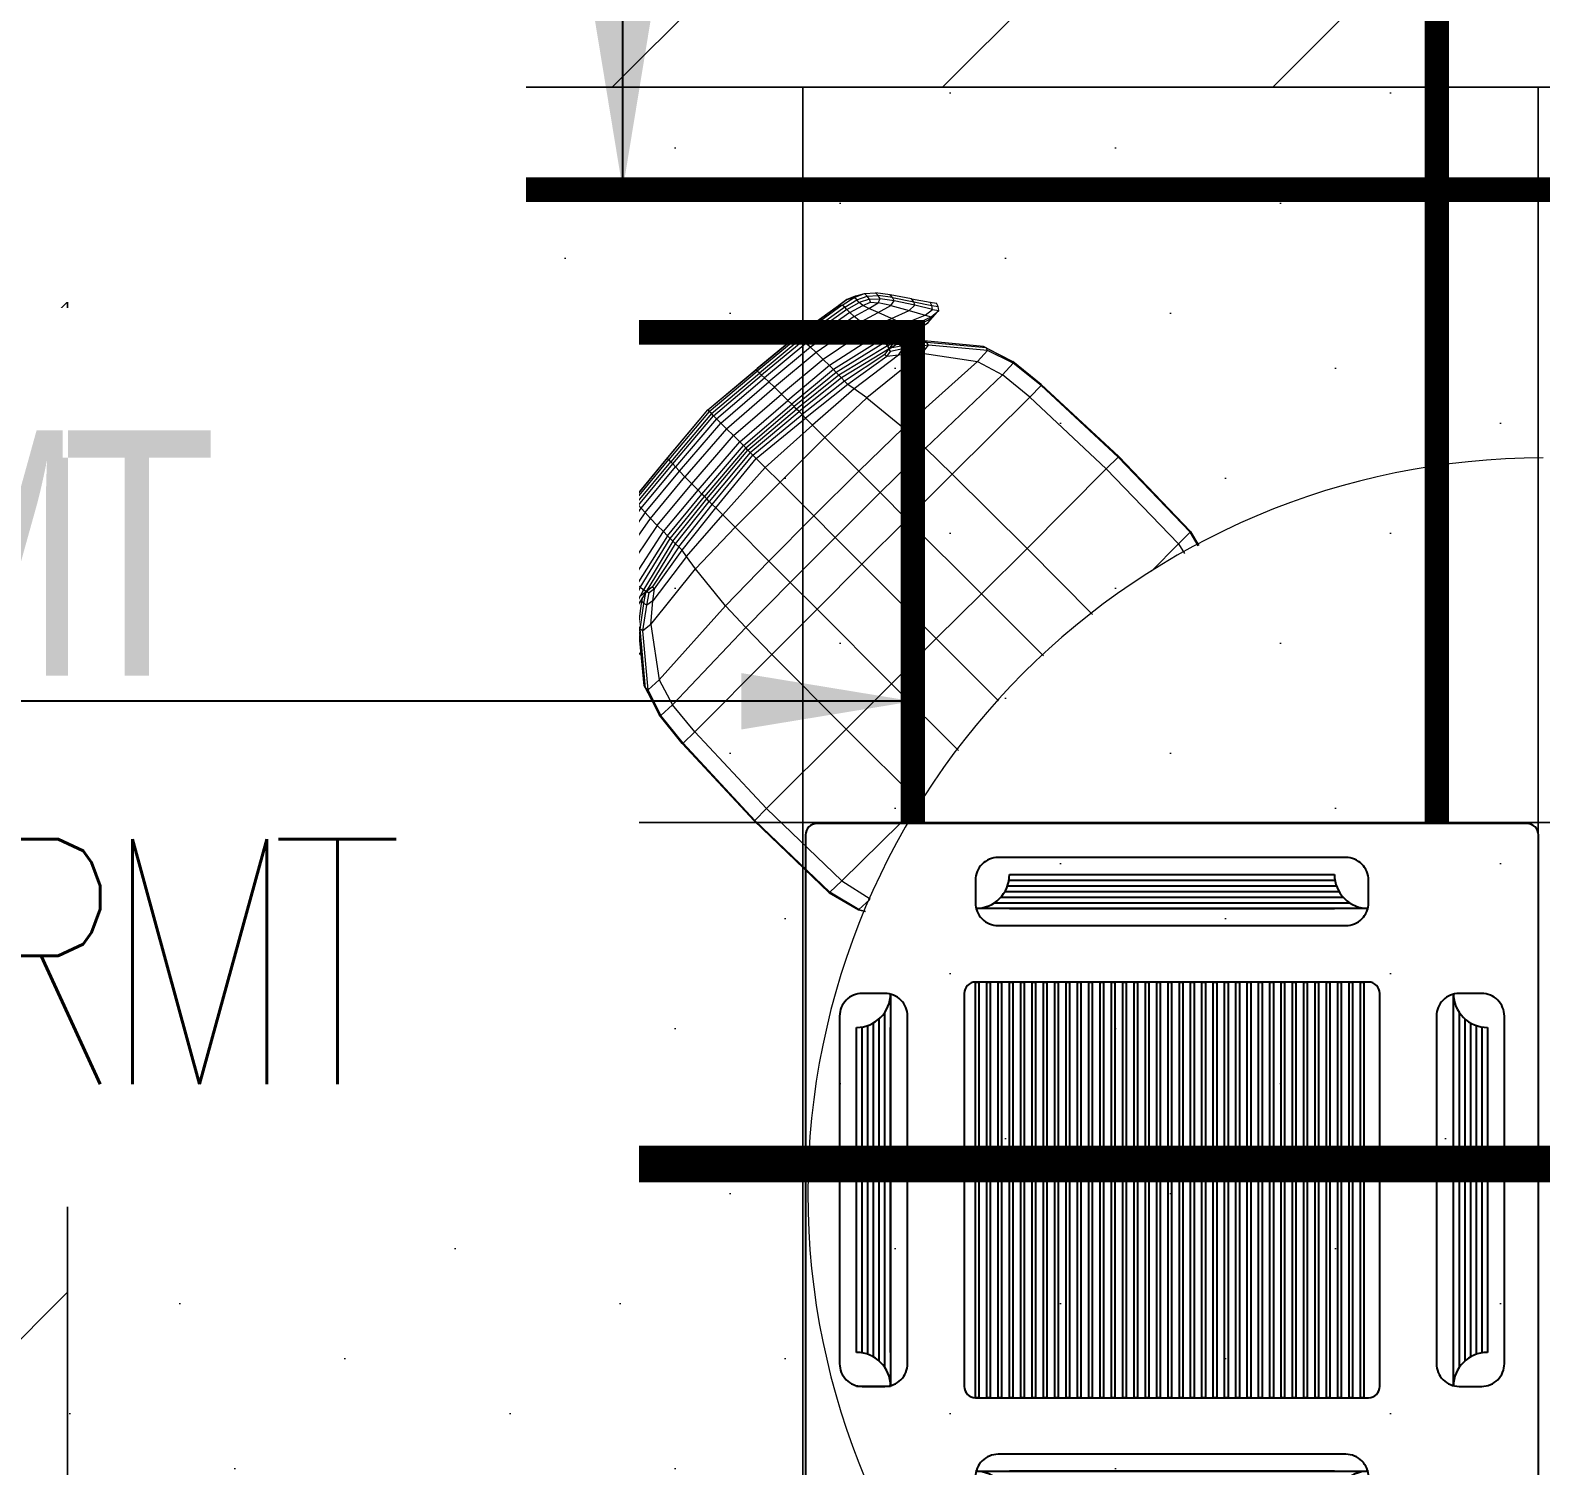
# Model space of a CAD drawing. Header units: millimetres. Extents: x 148480 to 578986, y 39883 to 155062.
# Drawn here: x 228740 to 229972, y 89895 to 91066 of the extents above; entities that cross this region are included whole.
import ezdxf

# ---------------------------------------------------------------- set-up
doc = ezdxf.new("R2010")
doc.units = ezdxf.units.MM
doc.linetypes.add('CENTER', pattern=[2, 1.25, -0.25, 0.25, -0.25])
doc.linetypes.add('HIDDEN', pattern=[0.375, 0.25, -0.125])
for name, color, linetype in [('AC-RA-DIFFUSER', 6, 'Continuous'), ('ceilings', 253, 'Continuous'), ('CEN', 252, 'CENTER'), ('Hatch 01_UC', 7, 'Continuous'), ('I - MODULAR', 44, 'Continuous'), ('Layer2', 4, 'Continuous'), ('Layer4', 6, 'Continuous'), ('M HVAC DRAIN PIPE', 30, 'Continuous'), ('M-HVAC VRV PIPE', 4, 'Continuous'), ('M-HVAC-TEXT', 7, 'Continuous'), ('PCE-HVACTEXT', 7, 'Continuous')]:
    doc.layers.add(name, color=color, linetype=linetype)
for name, color, linetype, lineweight in [('G-IMPT', 8, 'Continuous', 5), ('I-FURN', 30, 'Continuous', 5), ('P-PIPE-IDEN', 7, 'Continuous', 9), ('vrv text', 90, 'Continuous', 30)]:
    doc.layers.add(name, color=color, linetype=linetype, lineweight=lineweight)
doc.styles.add('Arial_2', font='arial.ttf', dxfattribs={"height": 75})
doc.styles.add('romans', font='stylu.ttf', dxfattribs={"height": 125})
doc.styles.add('rs', font='romans.shx', dxfattribs={"width": 0.75})
doc.dimstyles.new('GLAZ ALU', dxfattribs={"dimscale": 100, "dimtxt": 2, "dimasz": 1.4, "dimexe": 0.8, "dimexo": 0.8, "dimgap": 0.75, "dimtad": 1, "dimdec": 0, "dimzin": 0, "dimdsep": 46, "dimtxsty": 'rs', "dimcen": 0.09, "dimclrd": 8, "dimclre": 8, "dimclrt": 2, "dimadec": 0, "dimazin": 0, "dimtfac": 1, "dimtdec": 0, "dimtmove": 0, "dimatfit": 3, "dimfxl": 1, "dimtolj": 1, "dimtzin": 0, "dimarcsym": 0})

# ---------------------------------------------------------------- blocks, each defined once
blk = doc.blocks.new('Steelcase EMEA Bolia - Mood Dining Chair - scx_bolia_d3_ancilary_mood_leg_18ba0357-414835-Level 1')
at = {"layer": 'G-IMPT'}
for p, q in [((-180, 167.4), (-167.9, 179.5)), ((-167.9, 179.5), (-166.8, 179.3)), ((-160.2, 171.8), (-167.9, 179.5)), ((-160.8, 171), (-167.9, 179.5)), ((-159.8, 172.2), (-166.8, 179.3)), ((-159.8, 172.2), (-166.8, 179.3)), ((-180, 167.4), (-179.8, 166.3)), ((-171.1, 158.5), (-180, 167.4)), ((-180, 167.4), (-171.2, 158.5)), ((-171.5, 158.1), (-179.8, 166.3))]:
    blk.add_line(p, q, dxfattribs=at)
blk = doc.blocks.new('Steelcase EMEA Bolia - Mood Dining Chair - scx_bolia_d3_ancilary_mood_back_18ba0357-V66-Level 1')
at = {"layer": 'G-IMPT'}
for p, q in [((-44.7, 255.9), (7.8, 260.5)), ((-43.7, 255.8), (7.8, 260.5)), ((7.8, 258.8), (-43.3, 254.3)), ((7.8, 260.5), (60.3, 255.9)), ((7.8, 260.5), (7.8, 258.8)), ((7.8, 260.5), (59.2, 255.8)), ((7.8, 256.3), (7.8, 258.8)), ((7.8, 258.8), (58.8, 254.3)), ((-136.3, 243.9), (-90.2, 251.5)), ((-130.6, 240.8), (-87, 247.7)), ((-87, 250), (-130.5, 243.4)), ((-87.8, 251.5), (-128.1, 245.1)), ((-90.2, 251.5), (-44.7, 255.9)), ((-90.2, 251.5), (-87.8, 251.5)), ((-87.8, 251.5), (-43.7, 255.8)), ((-87.8, 251.5), (-87, 250)), ((-87.1, 245.4), (-43.4, 249.5)), ((-87.1, 245.4), (-87, 247.7)), ((-87, 250), (-43.3, 254.3)), ((-87, 247.7), (-43.3, 251.9)), ((-87, 247.7), (-87, 250)), ((-44.7, 255.9), (-43.7, 255.8)), ((-43.7, 255.8), (-43.3, 254.3)), ((7.8, 250.3), (-43.6, 246.2)), ((-43.6, 246.2), (-43.4, 249.5)), ((-43.4, 249.5), (7.8, 253.7)), ((-43.4, 249.5), (-43.3, 251.9)), ((7.8, 256.3), (-43.3, 251.9)), ((-43.3, 251.9), (-43.3, 254.3)), ((7.8, 253.7), (7.8, 256.3)), ((7.8, 256.3), (58.8, 251.9)), ((7.8, 250.3), (7.8, 253.7)), ((7.8, 253.7), (58.9, 249.5)), ((7.8, 245.4), (7.8, 250.3)), ((7.8, 250.3), (59.1, 246.2)), ((59.2, 255.8), (58.8, 254.3)), ((58.8, 251.9), (58.8, 254.3)), ((102.5, 250), (58.8, 254.3)), ((102.6, 247.7), (58.8, 251.9)), ((58.9, 249.5), (58.8, 251.9)), ((59.1, 246.2), (58.9, 249.5)), ((102.7, 245.4), (58.9, 249.5)), ((60.3, 255.9), (59.2, 255.8)), ((103.3, 251.5), (59.2, 255.8)), ((105.7, 251.5), (60.3, 255.9)), ((103.3, 251.5), (102.5, 250)), ((102.6, 247.7), (102.5, 250)), ((146, 243.4), (102.5, 250)), ((102.7, 245.4), (102.6, 247.7)), ((146.2, 240.8), (102.6, 247.7)), ((105.7, 251.5), (103.3, 251.5)), ((103.3, 251.5), (143.6, 245.1)), ((105.7, 251.5), (151.8, 243.9)), ((-149.9, 237.3), (-156.6, 231.3)), ((-149.8, 234.2), (-156.5, 228.2)), ((-141.8, 240.9), (-149.9, 237.3)), ((-143.8, 240.8), (-149.9, 237.3)), ((-149.8, 234.2), (-149.9, 237.3)), ((-141.8, 238), (-149.8, 234.2)), ((-149.5, 231.2), (-149.8, 234.2)), ((-141.6, 235.1), (-149.5, 231.2)), ((-143.8, 240.8), (-136.3, 243.9)), ((-142, 231.4), (-141.6, 235.1)), ((-130.3, 234.8), (-142, 231.4)), ((-136.3, 243.9), (-141.8, 240.9)), ((-130.5, 243.4), (-141.8, 240.9)), ((-141.8, 238), (-141.8, 240.9)), ((-130.6, 240.8), (-141.8, 238)), ((-141.6, 235.1), (-141.8, 238)), ((-130.5, 238.2), (-141.6, 235.1)), ((-136.3, 243.9), (-128.1, 245.1)), ((-87.6, 237.4), (-130.7, 229.9)), ((-130.7, 229.9), (-130.3, 234.8)), ((-130.6, 240.8), (-130.5, 243.4)), ((-130.5, 238.2), (-130.6, 240.8)), ((-87.1, 245.4), (-130.5, 238.2)), ((-128.1, 245.1), (-130.5, 243.4)), ((-130.3, 234.8), (-130.5, 238.2)), ((-130.3, 234.8), (-87.3, 242.2)), ((-87.9, 231), (-87.6, 237.4)), ((-87.9, 231), (-44, 235)), ((-87.6, 237.4), (-87.3, 242.2)), ((-87.6, 237.4), (-43.8, 241.4)), ((-87.3, 242.2), (-43.6, 246.2)), ((-87.3, 242.2), (-87.1, 245.4)), ((-44.1, 227.1), (-44, 235)), ((-44, 235), (-43.8, 241.4)), ((7.8, 238.9), (-44, 235)), ((-43.8, 241.4), (-43.6, 246.2)), ((-43.8, 241.4), (7.8, 245.4)), ((7.8, 238.9), (7.8, 245.4)), ((7.8, 245.4), (59.3, 241.4)), ((7.8, 230.9), (7.8, 238.9)), ((7.8, 238.9), (59.5, 235)), ((102.8, 242.2), (59.1, 246.2)), ((59.3, 241.4), (59.1, 246.2)), ((59.5, 235), (59.3, 241.4)), ((103.2, 237.4), (59.3, 241.4)), ((103.5, 231), (59.5, 235)), ((59.6, 227.1), (59.5, 235)), ((102.8, 242.2), (102.7, 245.4)), ((146, 238.2), (102.7, 245.4)), ((103.2, 237.4), (102.8, 242.2)), ((145.9, 234.8), (102.8, 242.2)), ((103.5, 231), (103.2, 237.4)), ((146.2, 229.9), (103.2, 237.4)), ((151.8, 243.9), (143.6, 245.1)), ((143.6, 245.1), (146, 243.4)), ((145.9, 234.8), (146, 238.2)), ((146.2, 229.9), (145.9, 234.8)), ((145.9, 234.8), (157.5, 231.4)), ((146.2, 240.8), (146, 243.4)), ((146, 243.4), (157.3, 240.9)), ((146, 238.2), (146.2, 240.8)), ((146, 238.2), (157.1, 235.1)), ((146.2, 240.8), (157.3, 238)), ((159.3, 240.8), (151.8, 243.9)), ((151.8, 243.9), (157.3, 240.9)), ((157.1, 235.1), (157.3, 238)), ((157.5, 231.4), (157.1, 235.1)), ((165.1, 231.2), (157.1, 235.1)), ((157.3, 238), (157.3, 240.9)), ((157.3, 240.9), (165.4, 237.3)), ((157.3, 238), (165.3, 234.2)), ((159.3, 240.8), (165.4, 237.3)), ((165.1, 231.2), (165.3, 234.2)), ((165.3, 234.2), (165.4, 237.3)), ((165.3, 234.2), (172.1, 228.2)), ((165.4, 237.3), (172.1, 231.3)), ((-164, 221.7), (-156.6, 231.3)), ((-163.9, 218.7), (-156.5, 228.2)), ((-162.9, 215.9), (-156, 225.2)), ((-158.2, 215.2), (-152.6, 224)), ((-156.5, 228.2), (-156.6, 231.3)), ((-156, 225.2), (-156.5, 228.2)), ((-149.5, 231.2), (-156, 225.2)), ((-152.6, 224), (-156, 225.2)), ((-148.3, 228.9), (-152.6, 224)), ((-143.8, 226.1), (-152.6, 224)), ((-148.3, 228.9), (-149.5, 231.2)), ((-142, 231.4), (-148.3, 228.9)), ((-146.9, 218.3), (-143.8, 226.1)), ((-131.4, 223.1), (-146.9, 218.3)), ((-143.8, 226.1), (-142, 231.4)), ((-130.7, 229.9), (-143.8, 226.1)), ((-88, 223.1), (-132.5, 214.3)), ((-132.5, 214.3), (-131.4, 223.1)), ((-131.4, 223.1), (-87.9, 231)), ((-131.4, 223.1), (-130.7, 229.9)), ((-88, 223.1), (-87.9, 231)), ((-88, 223.1), (-44.1, 227.1)), ((-88, 215.9), (-88, 223.1)), ((-44.1, 227.1), (7.8, 230.9)), ((-44.1, 219.8), (-44.1, 227.1)), ((-44.1, 219.8), (7.8, 223.6)), ((7.8, 223.6), (7.8, 230.9)), ((7.8, 230.9), (59.6, 227.1)), ((7.8, 223.6), (7.8, 219.4)), ((7.8, 223.6), (59.6, 219.8)), ((103.6, 223.1), (59.6, 227.1)), ((59.6, 227.1), (59.6, 219.8)), ((103.6, 223.1), (103.5, 231)), ((147, 223.1), (103.5, 231)), ((148, 214.3), (103.6, 223.1)), ((103.6, 223.1), (103.6, 215.9)), ((147, 223.1), (146.2, 229.9)), ((146.2, 229.9), (159.3, 226.1)), ((148, 214.3), (147, 223.1)), ((147, 223.1), (162.4, 218.3)), ((159.3, 226.1), (157.5, 231.4)), ((157.5, 231.4), (163.9, 228.9)), ((162.4, 218.3), (159.3, 226.1)), ((159.3, 226.1), (168.1, 224)), ((163.9, 228.9), (165.1, 231.2)), ((163.9, 228.9), (168.1, 224)), ((165.1, 231.2), (171.5, 225.2)), ((168.1, 224), (171.5, 225.2)), ((173.7, 215.2), (168.1, 224)), ((171.5, 225.2), (172.1, 228.2)), ((178.4, 215.9), (171.5, 225.2)), ((179.5, 221.7), (172.1, 231.3)), ((172.1, 228.2), (172.1, 231.3)), ((179.4, 218.7), (172.1, 228.2)), ((-164, 221.7), (-174.1, 207.1)), ((-163.9, 218.7), (-173.6, 204.1)), ((-172.1, 201.5), (-162.9, 215.9)), ((-158.2, 215.2), (-165.8, 201.8)), ((-163.9, 218.7), (-164, 221.7)), ((-162.9, 215.9), (-163.9, 218.7)), ((-158.2, 215.2), (-162.9, 215.9)), ((-146.9, 218.3), (-158.2, 215.2)), ((-151.1, 207.3), (-146.9, 218.3)), ((-132.5, 214.3), (-151.1, 207.3)), ((-88, 211.2), (-133.8, 200.8)), ((-133.4, 206.1), (-88, 215.9)), ((-133.4, 206.1), (-132.5, 214.3)), ((-88, 215.9), (-44.1, 219.8)), ((-88, 215.9), (-88, 211.2)), ((-88, 211.2), (-44.1, 215.4)), ((-88, 208), (-44.1, 212.5)), ((-88, 208), (-88, 211.2)), ((-88, 205), (-44.1, 209.8)), ((-44.1, 219.8), (-44.1, 215.4)), ((-44.1, 215.4), (7.8, 219.4)), ((7.8, 216.7), (-44.1, 212.5)), ((-44.1, 212.5), (-44.1, 215.4)), ((-44.1, 209.8), (7.8, 214.2)), ((-44.1, 209.8), (-44.1, 212.5)), ((7.8, 211.5), (-44.1, 206.8)), ((-44.1, 206.8), (-44.1, 209.8)), ((7.8, 216.7), (7.8, 219.4)), ((7.8, 219.4), (59.6, 215.4)), ((7.8, 214.2), (7.8, 216.7)), ((7.8, 216.7), (59.6, 212.5)), ((7.8, 211.5), (7.8, 214.2)), ((7.8, 214.2), (59.6, 209.8)), ((7.8, 208.4), (7.8, 211.5)), ((7.8, 211.5), (59.6, 206.8)), ((103.6, 215.9), (59.6, 219.8)), ((59.6, 219.8), (59.6, 215.4)), ((59.6, 212.5), (59.6, 215.4)), ((103.6, 211.2), (59.6, 215.4)), ((103.6, 208), (59.6, 212.5)), ((59.6, 209.8), (59.6, 212.5)), ((59.6, 206.8), (59.6, 209.8)), ((103.6, 205), (59.6, 209.8)), ((149, 206.1), (103.6, 215.9)), ((103.6, 215.9), (103.6, 211.2)), ((103.6, 208), (103.6, 211.2)), ((149.3, 200.8), (103.6, 211.2)), ((149, 206.1), (148, 214.3)), ((148, 214.3), (166.7, 207.3)), ((166.7, 207.3), (162.4, 218.3)), ((162.4, 218.3), (173.7, 215.2)), ((173.7, 215.2), (178.4, 215.9)), ((173.7, 215.2), (181.4, 201.8)), ((178.4, 215.9), (179.4, 218.7)), ((187.6, 201.5), (178.4, 215.9)), ((179.4, 218.7), (179.5, 221.7)), ((179.4, 218.7), (189.1, 204.1)), ((189.6, 207.1), (179.5, 221.7)), ((-174.1, 207.1), (-182.7, 194.4)), ((-173.6, 204.1), (-181.8, 191.4)), ((-172.1, 201.5), (-179.9, 188.9)), ((-173.6, 204.1), (-174.1, 207.1)), ((-172.1, 201.5), (-173.6, 204.1)), ((-165.8, 201.8), (-172.5, 189.8)), ((-165.8, 201.8), (-172.1, 201.5)), ((-151.1, 207.3), (-165.8, 201.8)), ((-133.8, 200.8), (-156.3, 192.2)), ((-133.6, 197.2), (-155.6, 189.9)), ((-151.1, 207.3), (-154.9, 197.1)), ((-133.4, 206.1), (-154.9, 197.1)), ((-133.4, 206.1), (-133.8, 200.8)), ((-133.6, 197.2), (-133.8, 200.8)), ((-133.6, 197.2), (-88, 208)), ((-133, 193.8), (-133.6, 197.2)), ((-88, 205), (-133, 193.8)), ((-132.3, 191.1), (-88, 201.8)), ((-87.8, 198.1), (-126.6, 190.3)), ((-88, 205), (-88, 208)), ((-88, 201.8), (-44.1, 206.8)), ((-88, 201.8), (-88, 205)), ((-87.8, 198.1), (-88, 201.8)), ((-87.8, 198.1), (-44.1, 203.3)), ((-87.8, 194.4), (-44.1, 199.4)), ((-87.8, 194.4), (-87.8, 198.1)), ((-44.1, 203.3), (7.8, 208.4)), ((-44.1, 203.3), (-44.1, 206.8)), ((-44.1, 199.4), (7.8, 204.6)), ((-44.1, 199.4), (-44.1, 203.3)), ((-44.1, 191.3), (-44.1, 199.4)), ((7.8, 204.6), (7.8, 208.4)), ((7.8, 208.4), (59.6, 203.3)), ((7.8, 194.2), (7.8, 204.6)), ((7.8, 204.6), (59.6, 199.4)), ((103.5, 201.8), (59.6, 206.8)), ((59.6, 203.3), (59.6, 206.8)), ((103.3, 198.1), (59.6, 203.3)), ((59.6, 203.3), (59.6, 199.4)), ((59.6, 191.3), (59.6, 199.4)), ((103.3, 194.4), (59.6, 199.4)), ((103.3, 198.1), (103.5, 201.8)), ((142.1, 190.3), (103.3, 198.1)), ((103.3, 198.1), (103.3, 194.4)), ((103.5, 201.8), (103.6, 205)), ((147.9, 191.1), (103.5, 201.8)), ((103.6, 205), (103.6, 208)), ((149.2, 197.2), (103.6, 208)), ((148.5, 193.8), (103.6, 205)), ((148.5, 193.8), (149.2, 197.2)), ((149, 206.1), (170.4, 197.1)), ((149, 206.1), (149.3, 200.8)), ((149.2, 197.2), (149.3, 200.8)), ((149.2, 197.2), (171.2, 189.9)), ((149.3, 200.8), (171.8, 192.2)), ((170.4, 197.1), (166.7, 207.3)), ((166.7, 207.3), (181.4, 201.8)), ((181.4, 201.8), (188, 189.8)), ((181.4, 201.8), (187.6, 201.5)), ((187.6, 201.5), (189.1, 204.1)), ((195.5, 188.9), (187.6, 201.5)), ((189.1, 204.1), (189.6, 207.1)), ((189.1, 204.1), (197.4, 191.4)), ((189.6, 207.1), (198.3, 194.4)), ((-182.7, 194.4), (-185.9, 190.1)), ((-184.9, 187.1), (-185.9, 190.1)), ((-181.8, 191.4), (-184.9, 187.1)), ((-182.9, 184.5), (-184.9, 187.1)), ((-179.9, 188.9), (-182.9, 184.5)), ((-175, 185.2), (-182.9, 184.5)), ((-181.8, 191.4), (-182.7, 194.4)), ((-179.9, 188.9), (-181.8, 191.4)), ((-172.5, 189.8), (-179.9, 188.9)), ((-156.3, 192.2), (-175, 185.2)), ((-172.5, 189.8), (-175, 185.2)), ((-173.8, 184.5), (-175, 185.2)), ((-155.6, 189.9), (-173.8, 184.5)), ((-154.9, 197.1), (-172.5, 189.8)), ((-153, 187.7), (-169.2, 183.7)), ((-150.9, 187), (-162.8, 184.8)), ((-157.6, 173), (-140.7, 185.6)), ((-157.1, 175.5), (-140.3, 188.3)), ((-154.9, 197.1), (-156.3, 192.2)), ((-155.6, 189.9), (-156.3, 192.2)), ((-153, 187.7), (-155.6, 189.9)), ((-133, 193.8), (-153, 187.7)), ((-153, 187.7), (-150.9, 187)), ((-132.3, 191.1), (-150.9, 187)), ((-140.7, 185.6), (-133.3, 190.9)), ((-140.7, 185.6), (-140.3, 188.3)), ((-140, 183.1), (-140.7, 185.6)), ((-140.3, 188.3), (-138.4, 189.8)), ((-138.6, 189.7), (-140.3, 188.3)), ((-140, 183.1), (-131.5, 188.9)), ((-126.6, 190.3), (-138, 191.7)), ((-132.3, 191.1), (-138, 191.7)), ((-88.9, 188.1), (-133.9, 182.1)), ((-133.9, 182.1), (-126.3, 188)), ((-132, 191.2), (-133.3, 194.1)), ((-133.3, 194.1), (-132.4, 191.5)), ((-132.3, 191.1), (-133, 193.8)), ((-126.6, 190.3), (-132.3, 191.1)), ((-131.5, 188.9), (-132.3, 191.1)), ((-132, 191.2), (-131.5, 188.9)), ((-126.3, 188), (-131.5, 188.9)), ((-126.6, 190.3), (-129.1, 190.8)), ((-126.3, 188), (-126.6, 190.3)), ((-126.3, 188), (-87.8, 194.4)), ((-91, 175.8), (-88.9, 188.1)), ((-88.9, 188.1), (-87.8, 194.4)), ((-88.9, 188.1), (-44.1, 191.3)), ((-44.1, 191.3), (7.8, 194.2)), ((-44.1, 177), (-44.1, 191.3)), ((7.8, 177), (7.8, 194.2)), ((7.8, 194.2), (59.6, 191.3)), ((59.6, 177), (59.6, 191.3)), ((104.4, 188.1), (59.6, 191.3)), ((104.4, 188.1), (103.3, 194.4)), ((141.8, 188), (103.3, 194.4)), ((106.5, 175.8), (104.4, 188.1)), ((149.4, 182.1), (104.4, 188.1)), ((141.8, 188), (142.1, 190.3)), ((141.8, 188), (147, 188.9)), ((149.4, 182.1), (141.8, 188)), ((142.1, 190.3), (153.5, 191.7)), ((142.1, 190.3), (147.9, 191.1)), ((142.1, 190.3), (144.6, 190.8)), ((147, 188.9), (147.5, 191.2)), ((147, 188.9), (147.8, 191.1)), ((155.6, 183.1), (147, 188.9)), ((147.5, 191.2), (148.8, 194.1)), ((148.8, 194.1), (147.9, 191.5)), ((147.9, 191.1), (148.5, 193.8)), ((147.9, 191.1), (153.5, 191.7)), ((147.9, 191.1), (166.4, 187)), ((148.5, 193.8), (168.6, 187.7)), ((156.2, 185.6), (148.8, 190.9)), ((155.8, 188.3), (153.9, 189.8)), ((154.1, 189.7), (155.8, 188.3)), ((155.6, 183.1), (156.2, 185.6)), ((172.6, 175.5), (155.8, 188.3)), ((156.2, 185.6), (155.8, 188.3)), ((173.1, 173), (156.2, 185.6)), ((166.4, 187), (168.6, 187.7)), ((166.4, 187), (178.3, 184.8)), ((168.6, 187.7), (171.2, 189.9)), ((168.6, 187.7), (184.7, 183.7)), ((170.4, 197.1), (188, 189.8)), ((170.4, 197.1), (171.8, 192.2)), ((171.2, 189.9), (171.8, 192.2)), ((171.2, 189.9), (189.3, 184.5)), ((171.8, 192.2), (190.5, 185.2)), ((188, 189.8), (195.5, 188.9)), ((188, 189.8), (190.5, 185.2)), ((189.3, 184.5), (190.5, 185.2)), ((190.5, 185.2), (198.4, 184.5)), ((195.5, 188.9), (197.4, 191.4)), ((195.5, 188.9), (198.4, 184.5)), ((197.4, 191.4), (198.3, 194.4)), ((197.4, 191.4), (200.4, 187.1)), ((198.3, 194.4), (201.4, 190.1)), ((198.4, 184.5), (200.4, 187.1)), ((200.4, 187.1), (201.4, 190.1)), ((-188.7, 135.8), (-157.6, 173)), ((-188, 138.1), (-157.1, 175.5)), ((-181.4, 184.4), (-182.9, 184.5)), ((-173.8, 184.5), (-181.4, 184.4)), ((-169.2, 183.7), (-181.4, 184.4)), ((-173.8, 184.5), (-169.2, 183.7)), ((-169.2, 183.7), (-162.8, 184.8)), ((-157.6, 173), (-157.1, 175.5)), ((-157, 170.5), (-157.6, 173)), ((-157, 170.5), (-140, 183.1)), ((-148.8, 169.7), (-133.9, 182.1)), ((-148.8, 169.7), (-91, 175.8)), ((-133.9, 182.1), (-140, 183.1)), ((-94.9, 137.3), (-91, 175.8)), ((-91, 175.8), (-44.1, 177)), ((-44.1, 138.1), (-44.1, 177)), ((-44.1, 177), (7.8, 177)), ((7.8, 177), (7.8, 138.2)), ((7.8, 177), (59.6, 177)), ((106.5, 175.8), (59.6, 177)), ((59.6, 177), (59.6, 138.1)), ((164.3, 169.7), (106.5, 175.8)), ((106.5, 175.8), (110.4, 137.3)), ((149.4, 182.1), (155.6, 183.1)), ((164.3, 169.7), (149.4, 182.1)), ((172.5, 170.5), (155.6, 183.1)), ((203.6, 138.1), (172.6, 175.5)), ((173.1, 173), (172.6, 175.5)), ((172.6, 170.6), (173.1, 173)), ((204.2, 135.8), (173.1, 173)), ((184.7, 183.7), (178.3, 184.8)), ((189.3, 184.5), (184.7, 183.7)), ((184.7, 183.7), (197, 184.4)), ((189.3, 184.5), (197, 184.4)), ((197, 184.4), (198.4, 184.5)), ((-188, 133.5), (-157, 170.5)), ((-148.8, 169.7), (-175.9, 132.7)), ((-148.8, 169.7), (-157, 170.5)), ((164.3, 169.7), (172.5, 170.5)), ((164.3, 169.7), (191.4, 132.7)), ((203.6, 133.5), (172.5, 170.5)), ((-188.7, 135.8), (-196.1, 112.5)), ((-188, 138.1), (-195.6, 113.9)), ((-188.7, 135.8), (-195.6, 113.9)), ((-188.7, 135.8), (-188, 138.1)), ((-188, 133.5), (-188.7, 135.8)), ((-175.9, 132.7), (-94.9, 137.3)), ((-94.9, 137.3), (-95.8, 112.9)), ((-94.9, 137.3), (-44.1, 138.1)), ((-44.1, 138.1), (7.8, 138.2)), ((-44.1, 138.1), (-44.1, 113.3)), ((7.8, 138.2), (7.8, 113.5)), ((7.8, 138.2), (59.6, 138.1)), ((110.4, 137.3), (59.6, 138.1)), ((59.6, 138.1), (59.6, 113.3)), ((110.4, 137.3), (191.4, 132.7)), ((110.4, 137.3), (111.4, 112.9)), ((211.1, 113.9), (203.6, 138.1)), ((204.2, 135.8), (203.6, 138.1)), ((203.6, 133.5), (204.2, 135.8)), ((204.2, 135.8), (211.7, 112.5)), ((204.2, 135.8), (211.1, 113.9)), ((-195.6, 111.2), (-188, 133.5)), ((-175.9, 132.7), (-188, 133.5)), ((-175.9, 132.7), (-182.6, 110.7)), ((191.4, 132.7), (203.6, 133.5)), ((191.4, 132.7), (198.1, 110.7)), ((211.1, 111.2), (203.6, 133.5)), ((-199.3, 82.8), (-196.1, 112.5)), ((-198.8, 82.4), (-195.6, 111.2)), ((-195.6, 111.2), (-196.1, 112.5)), ((-182.6, 110.7), (-195.6, 111.2)), ((-182.6, 110.7), (-95.8, 112.9)), ((-96.3, 82.3), (-95.8, 112.9)), ((-95.8, 112.9), (-44.1, 113.3)), ((-44.1, 113.3), (7.8, 113.5)), ((-44.1, 82.4), (-44.1, 113.3)), ((7.8, 82.6), (7.8, 113.5)), ((7.8, 113.5), (59.6, 113.3)), ((59.6, 82.4), (59.6, 113.3)), ((111.4, 112.9), (59.6, 113.3)), ((111.8, 82.3), (111.4, 112.9)), ((111.4, 112.9), (198.1, 110.7)), ((198.1, 110.7), (211.1, 111.2)), ((211.1, 111.2), (211.7, 112.5)), ((214.3, 82.4), (211.1, 111.2)), ((214.8, 82.8), (211.7, 112.5)), ((-185.5, 82.2), (-182.6, 110.7)), ((201, 82.2), (198.1, 110.7)), ((-202.5, -3.5), (-199.3, 82.8)), ((-202, -3.5), (-198.8, 82.4)), ((-198.8, 82.4), (-199.3, 82.8)), ((-185.5, 82.2), (-198.8, 82.4)), ((-188.2, -3.5), (-185.5, 82.2)), ((-185.5, 82.2), (-96.3, 82.3)), ((-96.6, -3.6), (-96.3, 82.3)), ((-96.3, 82.3), (-44.1, 82.4)), ((-44.1, 82.4), (7.8, 82.6)), ((-44.1, -3.6), (-44.1, 82.4)), ((7.8, 82.6), (59.6, 82.4)), ((7.8, 82.6), (7.8, -3.2)), ((59.6, -3.6), (59.6, 82.4)), ((111.8, 82.3), (59.6, 82.4)), ((112.2, -3.6), (111.8, 82.3)), ((201, 82.2), (111.8, 82.3)), ((201, 82.2), (214.3, 82.4)), ((203.7, -3.5), (201, 82.2)), ((214.3, 82.4), (214.8, 82.8)), ((217.5, -3.5), (214.3, 82.4)), ((218, -3.5), (214.8, 82.8)), ((-200.6, -88.2), (-202.5, -3.5)), ((-202, -3.5), (-202.5, -3.5)), ((-188.2, -3.5), (-202, -3.5)), ((-200.1, -88.2), (-202, -3.5)), ((-186.5, -88.4), (-188.2, -3.5)), ((-188.2, -3.5), (-96.6, -3.6)), ((-96.4, -89.2), (-96.6, -3.6)), ((-96.6, -3.6), (-44.1, -3.6)), ((-44.1, -3.6), (7.8, -3.2)), ((-44.1, -80.6), (-44.1, -3.6)), ((7.8, -75), (7.8, -3.2)), ((59.6, -3.6), (7.8, -3.2)), ((59.6, -75), (59.6, -3.6)), ((112.2, -3.6), (59.6, -3.6)), ((111.9, -79.5), (112.2, -3.6)), ((203.7, -3.5), (112.2, -3.6)), ((202.1, -88.4), (203.7, -3.5)), ((203.7, -3.5), (217.5, -3.5)), ((215.6, -88.2), (217.5, -3.5)), ((216.1, -88.2), (218, -3.5)), ((217.5, -3.5), (218, -3.5)), ((-200.6, -88.2), (-193.7, -114.9)), ((-200.1, -88.2), (-200.6, -88.2)), ((-186.5, -88.4), (-200.1, -88.2)), ((-193.2, -114.9), (-200.1, -88.2)), ((-186.5, -88.4), (-180.5, -115.3)), ((-186.5, -88.4), (-97.2, -89.4)), ((202.1, -88.4), (170.8, -88.7)), ((202.1, -88.4), (200.1, -97.3)), ((202.1, -88.4), (215.6, -88.2)), ((212.3, -100.9), (215.6, -88.2)), ((216.1, -88.2), (212.8, -101.1)), ((215.6, -88.2), (216.1, -88.2)), ((-193.7, -114.9), (-190.6, -119.9)), ((-193.2, -114.9), (-193.7, -114.9)), ((-181.1, -115.6), (-193.2, -114.9)), ((-193.2, -114.9), (-190.3, -119.8))]:
    blk.add_line(p, q, dxfattribs=at)
blk = doc.blocks.new('GFC1')
at = {"layer": 'CEN', "color": 8, "linetype": 'HIDDEN', "lineweight": 0, "ltscale": 1500}
blk.add_lwpolyline([(303832, 92784.9), (303832, 91127.1), (299732, 91127.1), (299732, 92784.9)], dxfattribs=at)
at = {"layer": 'I-FURN', "color": 8}
blk.add_arc((302606.5, 91103.2), 600, 90, 270, dxfattribs=at)
blk.add_arc((302606.5, 91103.2), 600, 90, 270, dxfattribs=at)
at = {"layer": 'I - MODULAR', "color": 8, "rotation": 44.99999999999923}
for name in ['Steelcase EMEA Bolia - Mood Dining Chair - scx_bolia_d3_ancilary_mood_back_18ba0357-V66-Level 1', 'Steelcase EMEA Bolia - Mood Dining Chair - scx_bolia_d3_ancilary_mood_leg_18ba0357-414835-Level 1']:
    blk.add_blockref(name, (302103.5, 91552.6), dxfattribs=at)
blk = doc.blocks.new('GRID')
at = {"layer": 'ceilings', "lineweight": 5}
h = blk.add_hatch(dxfattribs=at)
h.set_pattern_fill('DOTS', color=8, scale=80, angle=45)
h.paths.add_polyline_path([(56229.9, 61282.6), (56229.9, 61882.6), (56829.9, 61882.6), (56829.9, 61282.6)])
at = {"layer": 'ceilings', "color": 8, "lineweight": 5}
blk.add_lwpolyline([(56229.9, 61282.6), (56229.9, 61882.6), (56829.9, 61882.6), (56829.9, 61282.6)], close=True, dxfattribs=at)
blk = doc.blocks.new('celling')
at = {"layer": 'Hatch 01_UC', "linetype": 'Continuous', "lineweight": 0, "transparency": 33554597}
h = blk.add_hatch(dxfattribs=at)
h.set_pattern_fill('ANSI31', color=8, scale=60, angle=180)
h.set_pattern_definition([(225, (458171.04, 85860.92), (134.70384, -134.70384), [])])
h.paths.add_polyline_path([(311172.3, 37173.1), (311172.3, 38973.1), (313572.3, 38973.1), (313572.3, 37173.1)], flags=16)
h.paths.add_polyline_path([(310689.8, 36567.7), (310689.8, 40131.9), (311093.4, 40131.9), (311093.4, 39370.7), (312158.4, 39370.7), (312158.4, 40131.9), (314054.8, 40131.9), (314054.8, 36567.7)])
at = {"layer": 'Hatch 01_UC', "color": 8, "linetype": 'Continuous', "lineweight": 0}
blk.add_lwpolyline([(313572.3, 37173.1), (311172.3, 37173.1), (311172.3, 38973.1), (313572.3, 38973.1)], close=True, dxfattribs=at)
at = {"layer": 'ceilings', "xscale": -1, "rotation": 89.99999999999986}
for p in [(373054.9, 95202.9), (373654.9, 95202.9), (374254.9, 95202.9), (373054.9, 94602.9), (373654.9, 94602.9), (374254.9, 94602.9)]:
    blk.add_blockref('GRID', p, dxfattribs=at)
blk = doc.blocks.new('BEAM')
at = {"layer": 'CEN', "color": 11, "linetype": 'HIDDEN', "lineweight": 0, "ltscale": 1500, "const_width": 30}
blk.add_lwpolyline([(363832, 92784.9), (363832, 91127.1), (359732, 91127.1), (359732, 92784.9)], dxfattribs=at)
blk = doc.blocks.new('BEE')
at = {"layer": 'M-HVAC VRV PIPE', "linetype": 'Continuous'}
blk.add_blockref('BEAM', (0, 0), dxfattribs=at)
blk = doc.blocks.new('zw$4E06')
at = {"layer": 'vrv text'}
for points in [[(-121.1, 50.2), (-123.4, 50.2, 0.309599), (-218.4, -17.7), (-219.1, -19.5)], [(-121.1, 47.1), (-125.2, 47.1, 0.219765), (-200.2, 8.6), (-201.3, 7.2), (-202.6, 5.5), (-203.7, 4), (-204.8, 2.4, 0.042815), (-212.3, -11.4), (-213.2, -13.1), (-214, -14.9), (-214.7, -16.9), (-215.5, -18.7), (-216, -20.6), (-216.2, -21.1), (-216.5, -21.9), (-216.8, -22.4), (-217.1, -23), (-217.3, -23.6), (-218.4, -25.2), (-218.7, -25.5), (-219.1, -26.1), (-219.7, -26.5), (-220.2, -27), (-220.4, -27.4), (-221, -27.8), (-221.5, -28.3), (-222.1, -28.5), (-222.4, -28.9), (-223, -29.2), (-223.6, -29.4)], [(-121.1, 3.6), (-124.1, 3.6, 0.392074), (-177.9, -51.8), (-178.1, -53.3), (-177.9, -54.6, 0.393328), (-124.1, -110.1), (-121.1, -110.1)], [(-121.1, 0.5), (-122.6, 0.5), (-123.9, 0.4, 0.390764), (-175, -51.8), (-175, -54.6, 0.390298), (-123.9, -107), (-121.1, -107)], [(-231.4, -31.6), (-231.1, -31.8, 0.021844), (-210.1, -47.1), (-199.6, -53.3), (-205.4, -43)], [(-205.4, -63.6), (-199.6, -53.3), (-210, -59.8, 0.03043), (-231.1, -74.8), (-231.4, -75)], [(-121.1, -153.7), (-123.2, -153.7, -0.308139), (-215.5, -87.9), (-216, -86), (-216.2, -85.3), (-216.5, -84.9), (-216.8, -84.2), (-217.1, -83.6), (-217.3, -83.1), (-217.7, -82.6), (-218, -82), (-218.4, -81.6), (-218.7, -81.1), (-219.1, -80.5), (-219.7, -80.2), (-220.2, -79.8), (-220.4, -79.2), (-221, -78.7), (-221.5, -78.5), (-222.1, -78.1), (-222.4, -77.6, 0.112916), (-230.1, -75.2), (-230.7, -75), (-231.4, -75)], [(-121.1, -156.8), (-123.4, -156.8, -0.307918), (-218.4, -89), (-219.1, -87.1), (-219.1, -86.6), (-219.3, -86), (-219.7, -85.7), (-219.9, -85.1), (-220.2, -84.8), (-220.2, -84.2), (-220.6, -83.8), (-221, -83.5), (-221.2, -82.9), (-221.5, -82.7), (-221.9, -82.2), (-222.3, -81.8), (-222.6, -81.6), (-223, -81.3), (-223.3, -80.9), (-223.7, -80.7), (-224.3, -80.3), (-224.6, -80), (-225.2, -79.8), (-225.4, -79.6), (-225.9, -79.4), (-226.5, -79.2), (-226.8, -79), (-227.4, -78.7), (-228.5, -78.7), (-228.9, -78.5), (-229.4, -78.3), (-230.4, -78.3), (-230.9, -78.1), (-231.4, -78.1)]]:
    blk.add_lwpolyline(points, format="xyb", dxfattribs=at)
for points in [[(-121.7, 47.1), (-124.8, 50.2)], [(-76.5, 50.2), (-76.5, 53.3), (-103.7, 53.3), (-109, 50.2), (-121.1, 50.2)], [(-102.8, 50.2), (-108.1, 47.1), (-121.1, 47.1)], [(-112.1, 47.1), (-115.3, 50.2)], [(-104.8, 49.1), (-107, 51.3)], [(-102.8, 50.2), (-102.8, 39.7)], [(-76.5, 0.4), (-76.5, 50.2), (-102.8, 50.2), (-102.8, 0.4)], [(-102.6, 48.4), (-5, 48.4), (-2.6, 50), (0, 50)], [(-96.5, 50.2), (-99.6, 53.3)], [(-87.1, 50.2), (-90.3, 53.3)], [(-77.8, 50.2), (-80.9, 53.3)], [(-76.5, 50.2), (-76.5, 39.7)], [(151.5, 48.4), (72.8, 48.4), (70.2, 50), (-0.9, 50)], [(-173, 32.5), (-175.2, 34.8)], [(-167.1, 36), (-169.3, 38.2)], [(-160.7, 38.8), (-163.1, 41.3)], [(-153.9, 41.7), (-156.3, 43.9)], [(-146.7, 43.7), (-149.1, 46.3)], [(-139, 45.4), (-141.6, 48.1)], [(-130.5, 46.5), (-133.4, 49.4)], [(-121.1, 3.5), (-121.1, 47.1)], [(-108.1, 3.5), (-108.1, 47.1)], [(-103, 1.7), (-103, 48.5)], [(-102.8, 47.2), (-102.8, 0.2)], [(-102.8, 45.4), (-102.8, 2.7)], [(-102.6, 1.5), (-102.6, 48.4)], [(0.2, 47.2), (-1.8, 47.2), (-4.2, 45.9), (-102.6, 45.9)], [(-4.2, 45.9), (-4.2, 4.2), (-102.6, 4.2)], [(-25.5, 45.9), (-33.3, 45.9)], [(-1.8, 47.2), (-1.8, 2.7), (0, 2.7)], [(0, 47.2), (69.7, 47.2), (71.9, 45.9), (150.7, 45.9), (157.9, 41.6), (196.1, 41.6), (203.3, 37.7), (203.3, 12.7), (196.1, 8.5), (157.9, 8.5), (150.7, 4.2), (71.9, 4.2), (69.7, 2.7)], [(69.7, 47.2), (69.7, 2.7)], [(70.2, 0), (72.8, 1.5), (151.5, 1.5), (158.7, 5.7), (196.1, 5.7), (203.3, 9.9), (235.9, 9.9), (235.9, 40.3), (203.3, 40.3), (196.1, 44.3)], [(71.9, 45.9), (71.9, 4.2)], [(93.4, 45.9), (101.1, 45.9)], [(150.7, 45.9), (150.7, 4.2)], [(158.7, 44.3), (151.5, 48.4)], [(157.9, 41.6), (157.9, 8.5)], [(196.1, 44.3), (158.7, 44.3)], [(196.1, 41.6), (196.1, 8.5)], [(203.3, 37.7), (235.9, 37.7)], [(-193.9, 15.8), (-196, 17.8)], [(-189.2, 20.4), (-191.4, 22.8)], [(-184, 24.8), (-186.4, 27.2)], [(-178.9, 28.9), (-181.1, 31.2)], [(-206.3, -0.2), (-208.7, 2)], [(-202.4, 5.5), (-204.6, 7.7)], [(-198.3, 10.7), (-200.6, 13.1)], [(-130.5, -0.5), (-133.3, 2.2)], [(-122.1, 0.4), (-125, 3.5)], [(-121.1, 3.5), (-108.1, 3.5), (-102.8, 0.4), (-76.5, 0.4), (-76.5, -2.8), (-103.7, -2.8), (-109, 0.4), (-121.1, 0.4)], [(-112.7, 0.4), (-115.8, 3.5)], [(-100, -2.8), (-103.9, 0.9)], [(0, 0), (-2.6, 0), (-5, 1.5), (-102.6, 1.5)], [(-90.8, -2.8), (-93.9, 0.4)], [(-81.2, -2.8), (-84.4, 0.4)], [(-25.5, 4.2), (-33.3, 4.2)], [(-4.2, 4.2), (-1.8, 2.7)], [(69.7, 2.7), (-0.7, 2.7)], [(0, 0), (70.2, 0)], [(93.4, 4.2), (101.1, 4.2)], [(203.3, 12.7), (235.9, 12.7)], [(-212.9, -12.5), (-215.1, -10.1)], [(-209.7, -6.3), (-211.9, -3.9)], [(-160.9, -17.3), (-163.3, -15.1)], [(-156.3, -12.7), (-158.3, -10.5)], [(-150.7, -8.5), (-153.1, -6.3)], [(-144.7, -5.1), (-147.1, -2.8)], [(-138.3, -2.4), (-140.6, 0)], [(-500.2, -74.1), (-500.2, -32.3), (-507.4, -36.8), (-545.4, -36.8), (-545.4, -34)], [(-507.9, -34), (-500.8, -29.8)], [(-500.8, -29.8), (-422.1, -29.8)], [(-349.3, -31.1), (-419, -31.1), (-421.4, -32.3), (-500.2, -32.3)], [(-442.7, -32.3), (-450.4, -32.3)], [(-422.1, -29.8), (-419.5, -28.3)], [(-421.4, -32.3), (-421.4, -74.1), (-419, -75.6)], [(-419.5, -28.3), (-348.4, -28.3)], [(-419, -31.1), (-419, -75.6), (-348.5, -75.6)], [(-349.5, -31.1), (-347.5, -31.1), (-345.2, -32.3), (-246.7, -32.3)], [(-246.7, -29.8), (-344.3, -29.8), (-346.9, -28.3), (-349.3, -28.3)], [(-347.5, -31.1), (-347.5, -75.6), (-349.3, -75.6)], [(-345.2, -32.3), (-345.2, -74.1), (-246.7, -74.1)], [(-323.7, -32.3), (-316, -32.3)], [(-240.6, -28.5), (-246.2, -25.2), (-273.2, -25.2), (-273.2, -28.5), (-246.9, -28.5), (-241.6, -31.6)], [(-272.1, -28.5), (-273.2, -27.4)], [(-273.2, -28.5), (-273.2, -41)], [(-273.2, -78.1), (-273.2, -28.5)], [(-262.7, -28.5), (-265.8, -25.2)], [(-253.1, -28.5), (-256.4, -25.2)], [(-240.8, -31.6), (-247.1, -25.2)], [(-246.9, -75.6), (-246.9, -28.3), (-246.9, -75.6)], [(-246.9, -28.5), (-246.9, -41)], [(-246.9, -78.1), (-246.9, -28.5)], [(-246.7, -76.7), (-246.7, -29.8)], [(-246.7, -76.8), (-246.7, -29.8)], [(-241.6, -75), (-241.6, -31.6)], [(-241.6, -31.6), (-231.4, -31.6)], [(-240.6, -28.5), (-231.4, -28.5)], [(-231.3, -31.6), (-234.4, -28.5)], [(-231.4, -28.5), (-229.8, -28.5), (-229.4, -28.3), (-228.9, -28.3), (-228.5, -28.1), (-227.8, -27.9), (-227.4, -27.8), (-226.8, -27.6), (-226.5, -27.4), (-225.9, -27.4), (-225.4, -27), (-225.2, -26.8), (-224.6, -26.5), (-224.3, -26.3), (-223.7, -26.1), (-223, -25.4), (-222.6, -25.2), (-222.3, -24.6), (-221.9, -24.3), (-221.5, -24.1), (-221.2, -23.6), (-221, -23.2), (-220.6, -22.8), (-220.2, -22.3), (-220.2, -22.1), (-219.9, -21.5), (-219.7, -21.1), (-219.3, -20.6), (-219.1, -20), (-219.1, -19.7)], [(-228.9, -31.4), (-229.6, -31.6), (-231.4, -31.6)], [(-223.9, -29.6), (-226.1, -27.4)], [(-218.6, -25.4), (-221, -23.2)], [(-215.5, -19), (-218, -16.8)], [(-216, -21), (-216, -20.6)], [(-171.7, -34.8), (-174.1, -32.3)], [(-168.8, -28.3), (-171, -25.9)], [(-165.1, -22.4), (-167.5, -20.2)], [(-545.4, -34), (-507.9, -34)], [(-545.4, -36.8), (-545.4, -69.9)], [(-507.4, -36.8), (-507.4, -69.9)], [(-174.8, -50.4), (-177.6, -47.6)], [(-173.7, -42.1), (-176.3, -39.5)], [(-174.5, -60.1), (-177.9, -56.6)], [(-545.4, -69.9), (-507.4, -69.9), (-500.2, -74.1), (-421.4, -74.1)], [(-545.4, -72.6), (-545.4, -69.9)], [(-507.9, -72.6), (-545.4, -72.6)], [(-500.8, -76.8), (-507.9, -72.6)], [(-422.1, -76.8), (-500.8, -76.8)], [(-442.7, -74.1), (-450.4, -74.1)], [(-419.5, -78.1), (-422.1, -76.8)], [(-349.3, -78.1), (-419.5, -78.1)], [(-349.3, -78.1), (-346.9, -78.1)], [(-345.2, -74.1), (-347.5, -75.6)], [(-346.9, -78.1), (-344.3, -76.8)], [(-344.3, -76.8), (-246.7, -76.8)], [(-323.7, -74.1), (-316, -74.1)], [(-231.4, -75), (-241.6, -75), (-246.9, -78.1), (-273.2, -78.1), (-273.2, -81.4), (-246.2, -81.4), (-240.6, -78.1), (-231.4, -78.1)], [(-266.4, -81.4), (-269.3, -78.1)], [(-256.8, -81.4), (-259.9, -78.1)], [(-247.4, -81.4), (-250.6, -78.1)], [(-241, -78.5), (-243.2, -76.1)], [(-231.6, -78.1), (-235, -75)], [(-217.3, -83.3), (-223.3, -77.2)], [(-171.1, -73), (-176.1, -68)], [(-210, -99.8), (-216.5, -93.4)], [(-216, -86), (-216, -85.8)], [(-153.1, -100.4), (-168, -85.3)], [(-183.3, -136.2), (-204.1, -115.4)], [(-124.7, -110.1), (-127.9, -106.6)], [(-76.5, -107), (-76.5, -103.9), (-103.7, -103.9), (-109, -107), (-121.1, -107)], [(-121.1, -153.7), (-121.1, -110.1), (-108.1, -110.1), (-102.8, -107), (-76.5, -107)], [(-115.1, -110.1), (-118.2, -107)], [(-106.6, -109.2), (-109, -107)], [(-108.1, -153.7), (-108.1, -110.1)], [(-103, -108.1), (-5.3, -108.1), (-2.9, -106.4), (-0.4, -106.4)], [(-103, -155), (-103, -108.1)], [(-0.2, -109.4), (-2.2, -109.4), (-4.6, -110.5), (-103, -110.5)], [(-4.6, -110.5), (-4.6, -152.4), (-103, -152.4)], [(-102.8, -107), (-102.8, -118.2)], [(-102.8, -156.8), (-102.8, -107)], [(-102.8, -156.8), (-102.8, -109.9)], [(-99.4, -107), (-102.4, -103.9)], [(-90.1, -107), (-93.2, -103.9)], [(-80.5, -107), (-83.6, -103.9)], [(-76.5, -107), (-76.5, -118.2)], [(-76.5, -156.8), (-76.5, -107)], [(-26.1, -110.5), (-33.6, -110.5)], [(-2.2, -153.7), (-2.2, -109.4)], [(151.1, -108.1), (72.4, -108.1), (69.8, -106.4), (-1.3, -106.4)], [(-0.4, -109.4), (69.3, -109.4), (71.5, -110.5), (150.4, -110.5)], [(69.3, -109.4), (69.3, -153.7)], [(71.5, -110.5), (71.5, -152.4)], [(93, -110.5), (100.7, -110.5)], [(150.4, -110.5), (150.4, -152.4)], [(150.4, -110.5), (157.5, -114.9), (195.8, -114.9), (202.9, -118.9), (202.9, -143.9), (195.8, -148.2)], [(158.3, -112.1), (151.1, -108.1)], [(157.5, -114.9), (157.5, -148.2)], [(195.8, -112.1), (158.3, -112.1)], [(195.8, -112.1), (202.9, -116.2), (235.3, -116.2), (235.3, -146.5), (202.9, -146.5), (195.8, -150.7)], [(195.8, -114.9), (195.8, -148.2)], [(202.9, -118.9), (235.3, -118.9)], [(-161.2, -148.9), (-167.7, -142.3)], [(-146.9, -153.5), (-151.5, -148.9)], [(195.8, -148.2), (157.5, -148.2), (150.4, -152.4), (71.5, -152.4), (69.3, -153.7)], [(202.9, -143.9), (235.3, -143.9)], [(-135.3, -155.9), (-139, -152)], [(-124.8, -156.8), (-128.1, -153.3)], [(-109, -156.8), (-103.7, -159.9), (-76.5, -159.9), (-76.5, -156.8), (-102.8, -156.8), (-108.1, -153.7), (-121.1, -153.7)], [(-121.1, -156.8), (-109, -156.8)], [(-115.4, -156.8), (-118.4, -153.7)], [(-102.8, -159.9), (-109.2, -153.7)], [(-5.3, -155), (-103, -155)], [(-93.4, -159.9), (-96.5, -156.8)], [(-84, -159.9), (-87.1, -156.8)], [(-76.5, -158.1), (-77.8, -156.8)], [(-26.1, -152.4), (-33.6, -152.4)], [(-2.9, -156.5), (-5.3, -155)], [(-4.6, -152.4), (-2.2, -153.7), (-0.4, -153.7)], [(-0.4, -156.5), (-2.9, -156.5)], [(69.3, -153.7), (-1.1, -153.7)], [(-0.4, -156.5), (69.8, -156.5)], [(69.8, -156.5), (72.4, -155)], [(72.4, -155), (151.1, -155), (158.3, -150.7), (195.8, -150.7)], [(93, -152.4), (100.7, -152.4)]]:
    blk.add_lwpolyline(points, dxfattribs=at)
for points in [[(-223.6, -29.4), (-225.2, -30.8), (-226.7, -30.6), (-228.9, -31.4)], [(-205.4, -43), (-209.5, -36), (-212.2, -28.2), (-216, -21)], [(-216, -85.8), (-212.5, -78.4), (-209.1, -70.9), (-205.4, -63.6)]]:
    blk.add_open_spline(points, degree=3, dxfattribs=at)
blk = doc.blocks.new('DCC - All Capacities')
at = {"color": 3}
for p, q in [((-145.2, 268.5), (145.2, 268.5)), ((-143.9, 273.5), (143.9, 273.5)), ((-143.5, 278.5), (143.5, 278.5)), ((-156.9, 253.5), (156.9, 253.5)), ((-151.1, 258.5), (151.1, 258.5)), ((-147.5, 263.5), (147.5, 263.5)), ((173.5, 248.5), (-173.5, 248.5)), ((-143.5, 248.5), (143.5, 248.5)), ((-248.5, 173.5), (-248.5, -173.5)), ((248.5, -173.5), (248.5, 173.5)), ((-263.5, -147.5), (-263.5, 147.5)), ((-258.5, -151.1), (-258.5, 151.1)), ((-253.5, -156.9), (-253.5, 156.9)), ((253.5, 156.9), (253.5, -156.9)), ((258.5, 151.1), (258.5, -151.1)), ((263.5, 147.5), (263.5, -147.5)), ((-278.5, -143.5), (-278.5, 143.5)), ((-273.5, -143.9), (-273.5, 143.9)), ((-268.5, -145.2), (-268.5, 145.2)), ((-248.5, -143.5), (-248.5, 143.5)), ((268.5, 145.2), (268.5, -145.2)), ((273.5, 143.9), (273.5, -143.9)), ((278.5, 143.5), (278.5, -143.5)), ((-248.5, -173.5), (-278.5, -173.5)), ((-173.5, -248.5), (173.5, -248.5)), ((143.5, -248.5), (-143.5, -248.5)), ((156.9, -253.5), (-156.9, -253.5)), ((151.1, -258.5), (-151.1, -258.5)), ((147.5, -263.5), (-147.5, -263.5)), ((145.2, -268.5), (-145.2, -268.5)), ((143.9, -273.5), (-143.9, -273.5)), ((143.5, -278.5), (-143.5, -278.5))]:
    blk.add_line(p, q, dxfattribs=at)
at = {"color": 6}
for points in [[(-313.5, -323.5), (313.5, -323.5, 0.414214), (323.5, -313.5), (323.5, 313.5, 0.414214), (313.5, 323.5), (-313.5, 323.5, 0.414214), (-323.5, 313.5), (-323.5, -313.5, 0.414214)], [(-173.5, 273.5), (-173.5, 253.5, 0.414214), (-153.5, 233.5), (153.5, 233.5, 0.414214), (173.5, 253.5), (173.5, 273.5, 0.414214), (153.5, 293.5), (-153.5, 293.5, 0.414214)], [(-273.5, -173.5), (-253.5, -173.5, 0.414214), (-233.5, -153.5), (-233.5, 153.5, 0.414214), (-253.5, 173.5), (-273.5, 173.5, 0.414214), (-293.5, 153.5), (-293.5, -153.5, 0.414214)], [(-173.5, -183.5), (173.5, -183.5, 0.414214), (183.5, -173.5), (183.5, 173.5, 0.414214), (173.5, 183.5), (-173.5, 183.5, 0.414214), (-183.5, 173.5), (-183.5, -173.5, 0.414214)], [(273.5, 173.5), (253.5, 173.5, 0.414214), (233.5, 153.5), (233.5, -153.5, 0.414214), (253.5, -173.5), (273.5, -173.5, 0.414214), (293.5, -153.5), (293.5, 153.5, 0.414214)], [(173.5, -273.5), (173.5, -253.5, 0.414214), (153.5, -233.5), (-153.5, -233.5, 0.414214), (-173.5, -253.5), (-173.5, -273.5, 0.414214), (-153.5, -293.5), (153.5, -293.5, 0.414214)]]:
    blk.add_lwpolyline(points, format="xyb", close=True, dxfattribs=at)
for points in [[(-170.5, -183.5), (-173.5, -183.5), (-173.5, 183.5), (-170.5, 183.5)], [(-160.5, -183.5), (-163.5, -183.5), (-163.5, 183.5), (-160.5, 183.5)], [(-150.5, -183.5), (-153.5, -183.5), (-153.5, 183.5), (-150.5, 183.5)], [(-140.5, -183.5), (-143.5, -183.5), (-143.5, 183.5), (-140.5, 183.5)], [(-130.5, -183.5), (-133.5, -183.5), (-133.5, 183.5), (-130.5, 183.5)], [(-120.5, -183.5), (-123.5, -183.5), (-123.5, 183.5), (-120.5, 183.5)], [(-110.5, -183.5), (-113.5, -183.5), (-113.5, 183.5), (-110.5, 183.5)], [(-100.5, -183.5), (-103.5, -183.5), (-103.5, 183.5), (-100.5, 183.5)], [(-90.5, -183.5), (-93.5, -183.5), (-93.5, 183.5), (-90.5, 183.5)], [(-80.5, -183.5), (-83.5, -183.5), (-83.5, 183.5), (-80.5, 183.5)], [(-70.5, -183.5), (-73.5, -183.5), (-73.5, 183.5), (-70.5, 183.5)], [(-60.5, -183.5), (-63.5, -183.5), (-63.5, 183.5), (-60.5, 183.5)], [(-50.5, -183.5), (-53.5, -183.5), (-53.5, 183.5), (-50.5, 183.5)], [(-40.5, -183.5), (-43.5, -183.5), (-43.5, 183.5), (-40.5, 183.5)], [(-30.5, -183.5), (-33.5, -183.5), (-33.5, 183.5), (-30.5, 183.5)], [(-20.5, -183.5), (-23.5, -183.5), (-23.5, 183.5), (-20.5, 183.5)], [(-10.5, -183.5), (-13.5, -183.5), (-13.5, 183.5), (-10.5, 183.5)], [(-0.5, -183.5), (-3.5, -183.5), (-3.5, 183.5), (-0.5, 183.5)], [(9.5, -183.5), (6.5, -183.5), (6.5, 183.5), (9.5, 183.5)], [(19.5, -183.5), (16.5, -183.5), (16.5, 183.5), (19.5, 183.5)], [(29.5, -183.5), (26.5, -183.5), (26.5, 183.5), (29.5, 183.5)], [(39.5, -183.5), (36.5, -183.5), (36.5, 183.5), (39.5, 183.5)], [(49.5, -183.5), (46.5, -183.5), (46.5, 183.5), (49.5, 183.5)], [(59.5, -183.5), (56.5, -183.5), (56.5, 183.5), (59.5, 183.5)], [(69.5, -183.5), (66.5, -183.5), (66.5, 183.5), (69.5, 183.5)], [(79.5, -183.5), (76.5, -183.5), (76.5, 183.5), (79.5, 183.5)], [(89.5, -183.5), (86.5, -183.5), (86.5, 183.5), (89.5, 183.5)], [(99.5, -183.5), (96.5, -183.5), (96.5, 183.5), (99.5, 183.5)], [(109.5, -183.5), (106.5, -183.5), (106.5, 183.5), (109.5, 183.5)], [(119.5, -183.5), (116.5, -183.5), (116.5, 183.5), (119.5, 183.5)], [(129.5, -183.5), (126.5, -183.5), (126.5, 183.5), (129.5, 183.5)], [(139.5, -183.5), (136.5, -183.5), (136.5, 183.5), (139.5, 183.5)], [(149.5, -183.5), (146.5, -183.5), (146.5, 183.5), (149.5, 183.5)], [(159.5, -183.5), (156.5, -183.5), (156.5, 183.5), (159.5, 183.5)], [(169.5, -183.5), (166.5, -183.5), (166.5, 183.5), (169.5, 183.5)]]:
    blk.add_lwpolyline(points, close=True, dxfattribs=at)
at = {"color": 3}
for centre, start, end in [((-173.5, 278.5), 270, 0), ((173.5, 278.5), 180, 270), ((-278.5, 173.5), 270, 0), ((278.5, 173.5), 180, 270), ((-278.5, -173.5), 0, 90), ((278.5, -173.5), 90, 180), ((-173.5, -278.5), 0, 90), ((173.5, -278.5), 90, 180)]:
    blk.add_arc(centre, 30, start, end, dxfattribs=at)

msp = doc.modelspace()

# ---------------------------------------------------------------- block references
at = {"layer": 'Layer4', "linetype": 'Continuous', "rotation": 360}
msp.add_blockref('GFC1', (-72632.4, -986), dxfattribs=at)

# ---------------------------------------------------------------- next in the draw order: linework, layer by layer
at = {"layer": 'M HVAC DRAIN PIPE', "color": 30, "linetype": 'Continuous', "const_width": 20}
msp.add_lwpolyline([(229887.3, 90418.8), (229887.3, 91287.5)], dxfattribs=at)
at = {"layer": 'M-HVAC VRV PIPE', "color": 6, "linetype": 'Continuous', "const_width": 20}
for points in [[(228916.7, 90936.1), (230309.7, 90936.1)], [(228916.3, 90819.7), (229459.8, 90819.7), (229459.8, 90419.7)]]:
    msp.add_lwpolyline(points, dxfattribs=at)

# ---------------------------------------------------------------- next in the draw order: block references
at = {"layer": 'AC-RA-DIFFUSER', "xscale": 0.924031007751938, "yscale": 0.924031007751938, "zscale": 0.924031007751938, "rotation": 360}
msp.add_blockref('DCC - All Capacities', (229671.2, 90119.9), dxfattribs=at)
at = {"layer": 'Hatch 01_UC', "color": 252, "linetype": 'Continuous', "true_color": 0x939598, "rotation": 360}
msp.add_blockref('celling', (-82402.2, 52046.6), dxfattribs=at)
at = {"layer": 'Layer2', "linetype": 'Continuous', "rotation": 360}
msp.add_blockref('BEE', (-132632.4, -986), dxfattribs=at)
at = {"layer": 'vrv text', "xscale": 0.7447286262668819, "yscale": 0.7447286262668819, "zscale": 0.7447286262668819, "rotation": 360}
msp.add_blockref('zw$4E06', (228741.1, 90917.5), dxfattribs=at)

# ---------------------------------------------------------------- next in the draw order: leaders
at = {"layer": 'PCE-HVACTEXT', "ltscale": 0.25}
msp.add_leader([(229223.1, 90936.1), (229223.1, 91913.3), (230711.8, 91913.3)], dimstyle='GLAZ ALU', override={"dimtad": 0, "dimclrd": 7, "dimclrt": 256, "dimfxl": 100, "dimfxlon": 1, "dimtfill": 1, "dimarcsym": 1}, dxfattribs=at)

# ---------------------------------------------------------------- next in the draw order: texts
at = {"layer": 'P-PIPE-IDEN', "insert": (227986.1, 91477.8), "char_height": 200, "width": 1058.119, "attachment_point": 1, "style": 'Arial_2', "bg_fill": 2}
msp.add_mtext('{\\W0.8;\\T0.8;\\C1;VRY-24-63-I\\P35.3TR}', dxfattribs=at)

# ---------------------------------------------------------------- next in the draw order: texts
at = {"layer": 'M-HVAC-TEXT', "insert": (227882, 90139.5), "char_height": 200, "width": 1254.3, "attachment_point": 7, "style": 'romans', "bg_fill": 2}
msp.add_mtext('\\pxql;{\\W0.8;\\T0.8;\\C6;S-1/2-1RMT\\P\\pt1;L-\\Fromans.shx|c1;1/4-1RMT}', dxfattribs=at)

# ---------------------------------------------------------------- next in the draw order: leaders
at = {"layer": 'PCE-HVACTEXT', "ltscale": 0.25}
msp.add_leader([(229459.8, 90518.6), (227896.7, 90518.6)], dimstyle='GLAZ ALU', override={"dimtad": 0, "dimclrd": 7, "dimclrt": 256, "dimfxl": 100, "dimfxlon": 1, "dimtfill": 1, "dimarcsym": 1}, dxfattribs=at)

doc.saveas('drawing.dxf')
